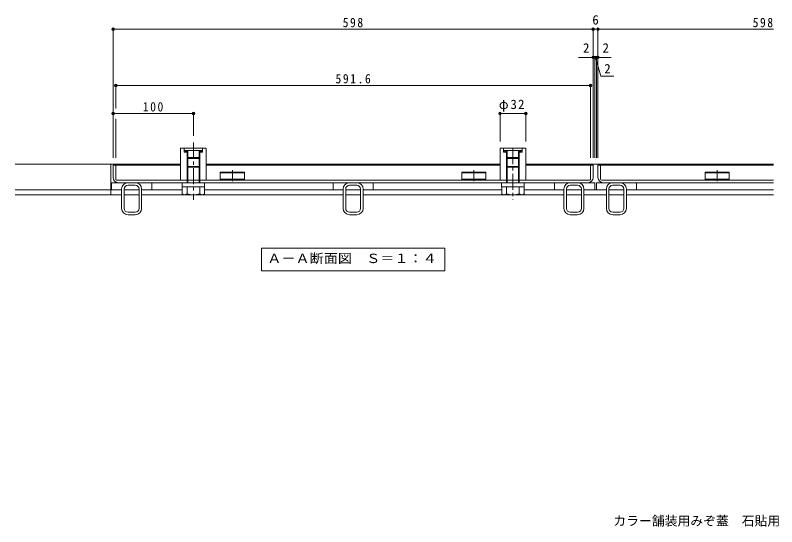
# Model space of a CAD drawing. Units: millimetres at full size, sheet at 1:4; some dimension numbers follow another scale. Extents: x -1026 to 1089, y -781 to 547.
# Drawn here: x -973 to -24, y -781 to -143 of the extents above; entities that cross this region are included whole.
import ezdxf
from ezdxf.enums import TextEntityAlignment as Align

# ---------------------------------------------------------------- set-up
doc = ezdxf.new("R2010")
doc.units = ezdxf.units.MM
doc.header["$LTSCALE"] = 4
doc.header["$PDMODE"] = 32
doc.header["$PDSIZE"] = 3.2
doc.linetypes.add('CHAIN1', pattern=[8, 5, -1, 1, -1])
doc.linetypes.add('CHAIN2', pattern=[12, 9, -1, 1, -1])
for name, color, linetype, lineweight in [('4-2_仕上', 3, 'Continuous', 18), ('4-3_寸法', 4, 'Continuous', 18), ('4-4_文字', 7, 'Continuous', 18), ('4-5_建具', 7, 'Continuous', 18), ('4-6_間仕切', 6, 'Continuous', 18), ('4-8_ハッチ', 5, 'Continuous', 9), ('4-9_記号', 134, 'Continuous', 9), ('4-B_衛生陶器', 2, 'Continuous', 18)]:
    doc.layers.add(name, color=color, linetype=linetype, lineweight=lineweight)
doc.layers.add('F-5_F-5ﾚｲﾔ', color=2, linetype='Continuous')
doc.styles.add('ＭＳ ゴシック', font='')
doc.styles.get('ＭＳ ゴシック').set_extended_font_data('MS Gothic')

msp = doc.modelspace()

# ---------------------------------------------------------------- linework, layer by layer
at = {"layer": '4-2_仕上'}
for p, q in [((-851.127, -345.788), (-851.127, -330.188)), ((-851.126, -330.188), (-767.126, -330.188)), ((-847.927, -347.988), (-847.927, -330.188)), ((-735.126, -330.188), (-369.128, -330.188)), ((-253.127, -330.188), (-337.127, -330.188)), ((-256.327, -347.988), (-256.327, -330.188)), ((-253.127, -345.788), (-253.127, -330.188)), ((-247.127, -345.788), (-247.127, -330.188)), ((-247.126, -330.188), (-28.377, -330.188)), ((-243.927, -347.988), (-243.927, -330.188)), ((-257.327, -348.988), (-846.927, -348.988)), ((-28.377, -348.988), (-242.927, -348.988)), ((-844.727, -352.188), (-259.527, -352.188)), ((-240.727, -352.188), (-28.377, -352.188))]:
    msp.add_line(p, q, dxfattribs=at)
for centre, radius, start, end in [((-844.727, -345.788), 6.4, 180, 270), ((-846.927, -347.988), 1, 180, 270), ((-259.527, -345.788), 6.4, 270, 0), ((-257.327, -347.988), 1, 270, 0), ((-240.727, -345.788), 6.4, 180, 270), ((-242.927, -347.988), 1, 180, 270)]:
    msp.add_arc(centre, radius, start, end, dxfattribs=at)
at = {"layer": '4-3_寸法'}
for p, q in [((-767.126, -329.188), (-973.126, -329.188)), ((-854.126, -329.188), (-854.126, -367.188)), ((-369.128, -329.188), (-735.126, -329.188)), ((-28.377, -329.188), (-337.127, -329.188)), ((-973.126, -361.188), (-840.626, -361.188)), ((-840.626, -367.188), (-973.126, -367.188)), ((-837.426, -361.188), (-818.826, -361.188)), ((-818.826, -367.188), (-837.426, -367.188)), ((-815.626, -361.188), (-765.026, -361.188)), ((-564.627, -367.188), (-815.626, -367.188)), ((-737.226, -361.188), (-564.627, -361.188)), ((-561.427, -361.188), (-542.827, -361.188)), ((-542.827, -367.188), (-561.427, -367.188)), ((-539.627, -361.188), (-367.028, -361.188)), ((-289.627, -367.188), (-539.627, -367.188)), ((-339.227, -361.188), (-289.627, -361.188)), ((-286.427, -361.188), (-267.827, -361.188)), ((-267.827, -367.188), (-286.427, -367.188)), ((-264.627, -361.188), (-236.626, -361.188)), ((-236.626, -367.188), (-264.627, -367.188)), ((-233.426, -361.188), (-214.826, -361.188)), ((-214.826, -367.188), (-233.426, -367.188)), ((-211.626, -361.188), (-28.377, -361.188)), ((-28.377, -367.188), (-211.626, -367.188))]:
    msp.add_line(p, q, dxfattribs=at)
at = {"layer": '4-4_文字'}
for p, q in [((-851.126, -159.488), (-851.126, -321.188)), ((-851.126, -160.988), (-253.127, -160.988)), ((-253.127, -159.788), (-253.127, -321.188)), ((-253.127, -160.988), (-247.127, -160.988)), ((-247.127, -159.788), (-247.127, -321.188)), ((-247.126, -160.988), (-28.377, -160.988)), ((-253.127, -195.988), (-271.529, -195.988)), ((-253.127, -195.988), (-251.127, -195.988)), ((-251.127, -194.788), (-251.127, -321.188)), ((-251.127, -195.988), (-249.126, -195.988)), ((-249.126, -194.788), (-249.126, -321.188)), ((-249.126, -195.988), (-247.127, -195.988)), ((-247.127, -195.988), (-230.586, -195.988)), ((-847.927, -229.788), (-847.927, -259.565)), ((-847.927, -230.988), (-256.327, -230.988)), ((-256.327, -229.788), (-256.327, -321.188)), ((-851.127, -264.788), (-851.127, -321.188)), ((-751.126, -264.788), (-751.126, -293.965)), ((-369.128, -264.788), (-369.128, -300.988)), ((-337.127, -264.788), (-337.127, -300.988)), ((-851.127, -265.988), (-751.126, -265.988)), ((-847.927, -272.452), (-847.927, -321.188)), ((-369.128, -265.988), (-337.127, -265.988))]:
    msp.add_line(p, q, dxfattribs=at)
msp.add_lwpolyline([(-250.126, -195.988), (-243.398, -219.484), (-227.191, -219.484)], dxfattribs=at)
for p in [(-851.126, -160.988), (-253.127, -160.988), (-247.127, -160.988), (-253.127, -195.988), (-251.127, -195.988), (-249.126, -195.988), (-247.127, -195.988), (-847.927, -230.988), (-256.327, -230.988), (-851.127, -265.988), (-751.126, -265.988), (-369.128, -265.988), (-337.127, -265.988)]:
    msp.add_point(p, dxfattribs=at)
at = {"layer": '4-5_建具'}
for p, q in [((-666.326, -433.849), (-437.926, -433.849)), ((-666.326, -433.849), (-666.326, -461.849)), ((-437.926, -433.849), (-437.926, -461.849)), ((-666.326, -461.849), (-437.926, -461.849))]:
    msp.add_line(p, q, dxfattribs=at)
at = {"layer": '4-6_間仕切', "linetype": 'CHAIN1'}
for p, q in [((-751.126, -301.965), (-751.126, -373.482)), ((-353.127, -308.988), (-353.127, -373.482))]:
    msp.add_line(p, q, dxfattribs=at)
at = {"layer": '4-6_間仕切'}
for p, q in [((-762.626, -308.988), (-767.126, -308.988)), ((-767.126, -348.988), (-767.126, -308.988)), ((-763.126, -308.988), (-762.626, -309.488)), ((-762.626, -308.988), (-739.626, -308.988)), ((-762.626, -313.988), (-762.626, -308.988)), ((-762.626, -311.988), (-739.626, -311.988)), ((-762.626, -312.674), (-761.94, -311.988)), ((-761.819, -313.988), (-759.819, -311.988)), ((-759.126, -317.233), (-759.126, -311.988)), ((-758.126, -352.188), (-758.126, -311.988)), ((-744.126, -352.188), (-744.126, -311.988)), ((-743.126, -352.188), (-743.126, -311.988)), ((-743.126, -312.266), (-742.849, -311.988)), ((-742.727, -313.988), (-740.727, -311.988)), ((-740.606, -313.988), (-739.626, -313.009)), ((-739.626, -309.488), (-739.126, -308.988)), ((-735.126, -308.988), (-739.626, -308.988)), ((-735.126, -348.988), (-735.126, -308.988)), ((-369.128, -348.988), (-369.128, -308.988)), ((-364.627, -308.988), (-369.128, -308.988)), ((-365.127, -308.988), (-364.627, -309.488)), ((-364.627, -313.988), (-364.627, -308.988)), ((-364.627, -308.988), (-341.627, -308.988)), ((-364.627, -312.674), (-363.942, -311.988)), ((-364.627, -311.988), (-341.627, -311.988)), ((-363.82, -313.988), (-361.821, -311.988)), ((-361.127, -317.233), (-361.127, -311.988)), ((-360.127, -352.188), (-360.127, -311.988)), ((-346.127, -352.188), (-346.127, -311.988)), ((-345.128, -312.266), (-344.85, -311.988)), ((-345.128, -352.188), (-345.128, -311.988)), ((-344.729, -313.988), (-342.728, -311.988)), ((-342.607, -313.988), (-341.627, -313.009)), ((-341.627, -313.988), (-341.627, -308.988)), ((-341.627, -309.488), (-341.127, -308.988)), ((-341.627, -308.988), (-337.127, -308.988)), ((-337.127, -348.988), (-337.127, -308.988)), ((-762.626, -313.988), (-759.126, -313.988)), ((-759.698, -313.988), (-759.126, -313.417)), ((-759.126, -352.188), (-759.126, -317.233)), ((-759.126, -320.934), (-758.126, -321.988)), ((-759.126, -320.988), (-743.126, -320.988)), ((-758.126, -321.988), (-744.126, -321.988)), ((-744.126, -321.988), (-743.126, -320.988)), ((-364.627, -313.988), (-361.127, -313.988)), ((-361.699, -313.988), (-361.127, -313.417)), ((-361.127, -352.188), (-361.127, -317.233)), ((-361.127, -320.934), (-360.127, -321.988)), ((-361.127, -320.988), (-345.128, -320.988)), ((-345.128, -313.988), (-341.627, -313.988)), ((-759.126, -332.988), (-758.126, -331.988)), ((-758.126, -331.988), (-744.126, -331.988)), ((-744.126, -331.988), (-743.126, -332.988)), ((-361.127, -332.988), (-360.127, -331.988)), ((-360.127, -331.988), (-346.127, -331.988)), ((-346.127, -331.988), (-345.128, -332.988)), ((-759.126, -332.988), (-743.126, -332.988)), ((-361.127, -332.988), (-345.128, -332.988)), ((-759.126, -348.988), (-767.126, -348.988)), ((-735.126, -348.988), (-743.126, -348.988)), ((-361.127, -348.988), (-369.128, -348.988)), ((-337.127, -348.988), (-345.128, -348.988)), ((-765.126, -357.188), (-765.126, -352.188)), ((-765.126, -357.188), (-737.126, -357.188)), ((-765.026, -357.188), (-765.026, -361.188)), ((-759.126, -361.188), (-759.126, -357.188)), ((-743.126, -361.188), (-743.126, -357.188)), ((-737.226, -357.188), (-737.226, -361.188)), ((-737.126, -357.188), (-737.126, -352.188)), ((-367.128, -357.188), (-367.128, -352.188)), ((-367.128, -357.188), (-339.127, -357.188)), ((-367.028, -357.188), (-367.028, -361.188)), ((-361.127, -361.188), (-361.127, -357.188)), ((-345.128, -361.188), (-345.128, -357.188)), ((-339.227, -357.188), (-339.227, -361.188)), ((-339.127, -357.188), (-339.127, -352.188)), ((-765.026, -361.188), (-765.026, -366.091)), ((-763.126, -367.189), (-765.026, -366.091)), ((-763.126, -367.189), (-739.176, -367.189)), ((-759.126, -366.091), (-759.126, -361.188)), ((-743.126, -366.091), (-743.126, -361.188)), ((-739.135, -367.164), (-737.226, -366.063)), ((-737.226, -361.188), (-737.226, -366.063)), ((-367.028, -361.188), (-367.028, -366.091)), ((-365.127, -367.189), (-367.028, -366.091)), ((-365.127, -367.189), (-341.177, -367.189)), ((-361.127, -366.091), (-361.127, -361.188)), ((-345.128, -366.091), (-345.128, -361.188)), ((-341.136, -367.164), (-339.227, -366.063)), ((-339.227, -361.188), (-339.227, -366.063))]:
    msp.add_line(p, q, dxfattribs=at)
for points in [[(-743.126, -313.988), (-739.626, -313.988), (-739.626, -308.988)], [(-360.127, -321.988), (-346.127, -321.988), (-345.128, -320.988)]]:
    msp.add_lwpolyline(points, dxfattribs=at)
for centre, radius, start, end in [((-762.868, -360.287), 6.906, 267.86055, 302.81094), ((-751.126, -337.469), 29.72, 254.38446, 285.61554), ((-739.384, -360.287), 6.906, 237.18906, 272.13945), ((-364.87, -360.287), 6.906, 267.86055, 302.81094), ((-353.127, -337.469), 29.72, 254.38446, 285.61554), ((-341.385, -360.287), 6.906, 237.18906, 272.13945)]:
    msp.add_arc(centre, radius, start, end, dxfattribs=at)
at = {"layer": '4-8_ハッチ'}
for p, q in [((-840.626, -360.188), (-840.626, -384.188)), ((-837.426, -360.188), (-837.426, -384.188)), ((-832.626, -352.188), (-823.626, -352.188)), ((-832.626, -355.388), (-823.626, -355.388)), ((-818.826, -360.188), (-818.826, -384.188)), ((-815.626, -384.188), (-815.626, -360.188)), ((-564.627, -360.188), (-564.627, -384.188)), ((-561.427, -360.188), (-561.427, -384.188)), ((-556.627, -352.188), (-547.627, -352.188)), ((-556.627, -355.388), (-547.627, -355.388)), ((-542.827, -360.188), (-542.827, -384.188)), ((-539.627, -384.188), (-539.627, -360.188)), ((-289.627, -360.188), (-289.627, -384.188)), ((-286.427, -360.188), (-286.427, -384.188)), ((-281.627, -352.188), (-272.627, -352.188)), ((-281.627, -355.388), (-272.627, -355.388)), ((-267.827, -360.188), (-267.827, -384.188)), ((-264.627, -384.188), (-264.627, -360.188)), ((-236.626, -360.188), (-236.626, -384.188)), ((-233.426, -360.188), (-233.426, -384.188)), ((-228.626, -352.188), (-219.626, -352.188)), ((-228.626, -355.388), (-219.626, -355.388)), ((-214.826, -360.188), (-214.826, -384.188)), ((-211.626, -384.188), (-211.626, -360.188)), ((-832.626, -388.988), (-823.626, -388.988)), ((-832.626, -392.188), (-823.626, -392.188)), ((-556.627, -388.988), (-547.627, -388.988)), ((-556.627, -392.188), (-547.627, -392.188)), ((-281.627, -388.988), (-272.627, -388.988)), ((-281.627, -392.188), (-272.627, -392.188)), ((-228.626, -388.988), (-219.626, -388.988)), ((-228.626, -392.188), (-219.626, -392.188))]:
    msp.add_line(p, q, dxfattribs=at)
for centre, radius, start, end in [((-832.626, -360.188), 8, 90, 180), ((-832.626, -360.188), 4.8, 90, 180), ((-823.626, -360.188), 8, 0, 90), ((-823.626, -360.188), 4.8, 0, 90), ((-556.627, -360.188), 8, 90, 180), ((-556.627, -360.188), 4.8, 90, 180), ((-547.627, -360.188), 8, 0, 90), ((-547.627, -360.188), 4.8, 0, 90), ((-281.627, -360.188), 8, 90, 180), ((-281.627, -360.188), 4.8, 90, 180), ((-272.627, -360.188), 8, 0, 90), ((-272.627, -360.188), 4.8, 0, 90), ((-228.626, -360.188), 8, 90, 180), ((-228.626, -360.188), 4.8, 90, 180), ((-219.626, -360.188), 8, 0, 90), ((-219.626, -360.188), 4.8, 0, 90), ((-832.626, -384.188), 8, 180, 270), ((-832.626, -384.188), 4.8, 180, 270), ((-823.626, -384.188), 8, 270, 0), ((-823.626, -384.188), 4.8, 270, 0), ((-556.627, -384.188), 8, 180, 270), ((-556.627, -384.188), 4.8, 180, 270), ((-547.627, -384.188), 8, 270, 0), ((-547.627, -384.188), 4.8, 270, 0), ((-281.627, -384.188), 8, 180, 270), ((-281.627, -384.188), 4.8, 180, 270), ((-272.627, -384.188), 8, 270, 0), ((-272.627, -384.188), 4.8, 270, 0), ((-228.626, -384.188), 8, 180, 270), ((-228.626, -384.188), 4.8, 180, 270), ((-219.626, -384.188), 8, 270, 0), ((-219.626, -384.188), 4.8, 270, 0)]:
    msp.add_arc(centre, radius, start, end, dxfattribs=at)
at = {"layer": '4-9_記号'}
for p, q in [((-853.126, -352.688), (-853.126, -360.688)), ((-852.626, -352.188), (-803.626, -352.188)), ((-803.126, -360.688), (-803.126, -352.688)), ((-577.127, -360.688), (-577.127, -352.688)), ((-527.627, -352.188), (-576.627, -352.188)), ((-527.127, -352.688), (-527.127, -360.688)), ((-301.127, -360.688), (-301.127, -352.688)), ((-251.627, -352.188), (-300.627, -352.188)), ((-251.127, -352.688), (-251.127, -360.688)), ((-249.126, -352.688), (-249.126, -360.688)), ((-248.626, -352.188), (-199.626, -352.188)), ((-199.126, -360.688), (-199.126, -352.688))]:
    msp.add_line(p, q, dxfattribs=at)
for centre, start, end in [((-852.626, -352.688), 90, 180), ((-803.626, -352.688), 0, 90), ((-576.627, -352.688), 90, 180), ((-527.627, -352.688), 0, 90), ((-300.627, -352.688), 90, 180), ((-251.627, -352.688), 0, 90), ((-248.626, -352.688), 90, 180), ((-199.626, -352.688), 0, 90), ((-852.626, -360.688), 180, 270), ((-803.626, -360.688), 270, 0), ((-576.627, -360.688), 180, 270), ((-527.627, -360.688), 270, 0), ((-300.627, -360.688), 180, 270), ((-251.627, -360.688), 270, 0), ((-248.626, -360.688), 180, 270), ((-199.626, -360.688), 270, 0)]:
    msp.add_arc(centre, 0.5, start, end, dxfattribs=at)
at = {"layer": '4-B_衛生陶器'}
for p, q in [((-702.627, -338.988), (-717.627, -338.988)), ((-717.627, -338.988), (-717.627, -348.988)), ((-717.627, -339.854), (-702.627, -339.854)), ((-702.627, -338.988), (-687.627, -338.988)), ((-687.627, -339.854), (-702.627, -339.854)), ((-687.627, -338.988), (-687.627, -348.988)), ((-401.627, -338.988), (-416.627, -338.988)), ((-416.627, -338.988), (-416.627, -348.988)), ((-416.627, -339.854), (-401.627, -339.854)), ((-401.627, -338.988), (-386.627, -338.988)), ((-386.627, -339.854), (-401.627, -339.854)), ((-386.627, -338.988), (-386.627, -348.988)), ((-98.627, -338.988), (-113.627, -338.988)), ((-113.627, -338.988), (-113.627, -348.988)), ((-113.627, -339.854), (-98.627, -339.854)), ((-98.627, -338.988), (-83.627, -338.988)), ((-83.627, -339.854), (-98.627, -339.854)), ((-83.627, -338.988), (-83.627, -348.988)), ((-702.627, -347.988), (-717.627, -347.988)), ((-702.627, -348.988), (-717.627, -348.988)), ((-702.627, -347.988), (-687.627, -347.988)), ((-702.627, -348.988), (-687.627, -348.988)), ((-401.627, -347.988), (-416.627, -347.988)), ((-401.627, -348.988), (-416.627, -348.988)), ((-401.627, -347.988), (-386.627, -347.988)), ((-401.627, -348.988), (-386.627, -348.988)), ((-98.627, -347.988), (-113.627, -347.988)), ((-98.627, -348.988), (-113.627, -348.988)), ((-98.627, -347.988), (-83.627, -347.988)), ((-98.627, -348.988), (-83.627, -348.988))]:
    msp.add_line(p, q, dxfattribs=at)
at = {"layer": '4-B_衛生陶器', "color": 7, "linetype": 'CHAIN2'}
for p, q in [((-702.627, -336.436), (-702.627, -350.106)), ((-401.627, -336.436), (-401.627, -350.106)), ((-98.627, -336.436), (-98.627, -350.106))]:
    msp.add_line(p, q, dxfattribs=at)

# ---------------------------------------------------------------- texts
at = {"layer": '4-4_文字', "color": 2, "style": 'ＭＳ ゴシック'}
for s, p in [('6', (-254.127, -158.588)), ('2', (-265.748, -193.588)), ('2', (-241.468, -193.588)), ('2', (-239.295, -219.494))]:
    msp.add_text(s, height=11.73, dxfattribs=at).set_placement(p, align=Align.BOTTOM_LEFT)
at = {"layer": '4-4_文字', "color": 2, "char_height": 11.73, "attachment_point": 7, "style": 'ＭＳ ゴシック'}
for s, insert in [('\\T1.27;\\W0.9;598', (-565.126, -158.588)), ('\\T1.27;\\W0.9;598', (-54.377, -158.588)), ('\\T1.28;\\W0.9;591.6', (-574.127, -228.588)), ('\\T1.27;\\W0.9;100', (-814.126, -263.588)), ('\\T1.19;φ32', (-370.627, -263.588))]:
    msp.add_mtext(s, dxfattribs=dict(at, insert=insert))
at = {"layer": '4-5_建具', "color": 2, "style": 'ＭＳ ゴシック', "width": 1.1}
msp.add_text('Ａ－Ａ断面図\u3000Ｓ＝１：４', height=11.73, dxfattribs=at).set_placement((-659.126, -455.849), align=Align.BOTTOM_LEFT)
at = {"layer": 'F-5_F-5ﾚｲﾔ', "style": 'ＭＳ ゴシック'}
msp.add_text('カラー舗装用みぞ蓋\u3000石貼用（石貼高さ４０ｍｍ）側溝用\u3000ＳＰＬＴ－２－４０６０＋Ｌ－３２ＬＺ', height=11.73, dxfattribs=at).set_placement((-228.042, -782.945), align=Align.BOTTOM_LEFT)

doc.saveas('drawing.dxf')
